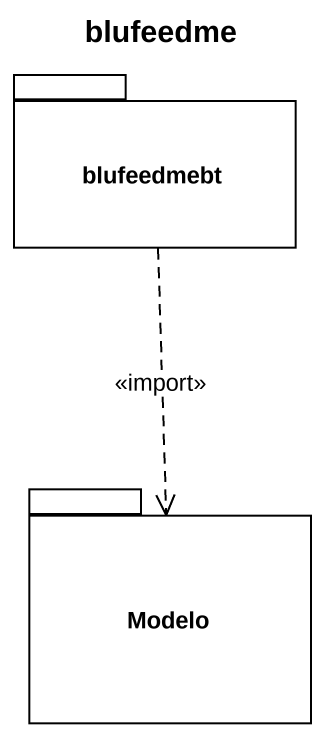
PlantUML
@startuml
title blufeedme
package blufeedmebt {
}
package Modelo {
}
blufeedmebt ..> Modelo : <<import>>
@enduml
